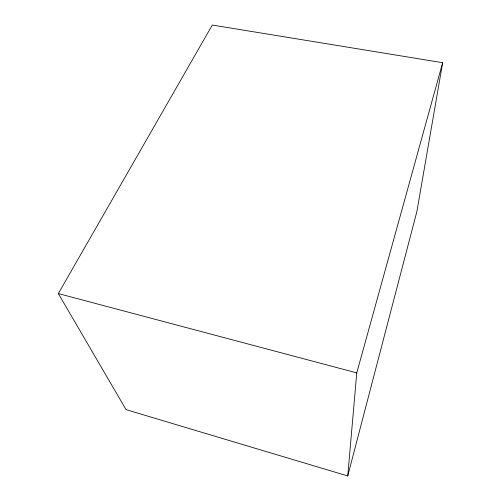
<?xml version="1.0" encoding="UTF-8"?>
<svg xmlns="http://www.w3.org/2000/svg" width="501" height="501" viewBox="0 0 501 501"><rect width="100%" height="100%" fill="white"/><g stroke="black" fill="none" stroke-linecap="round" stroke-linejoin="round"><path stroke-width="0.75" d="M347.738 475.95L356.762 372.882L442.665 62.706L212.305 25.05L58.335 293.573L126.064 409.643L347.738 475.95L416.895 211.46L442.665 62.706M58.335 293.573L356.762 372.882"/></g></svg>
